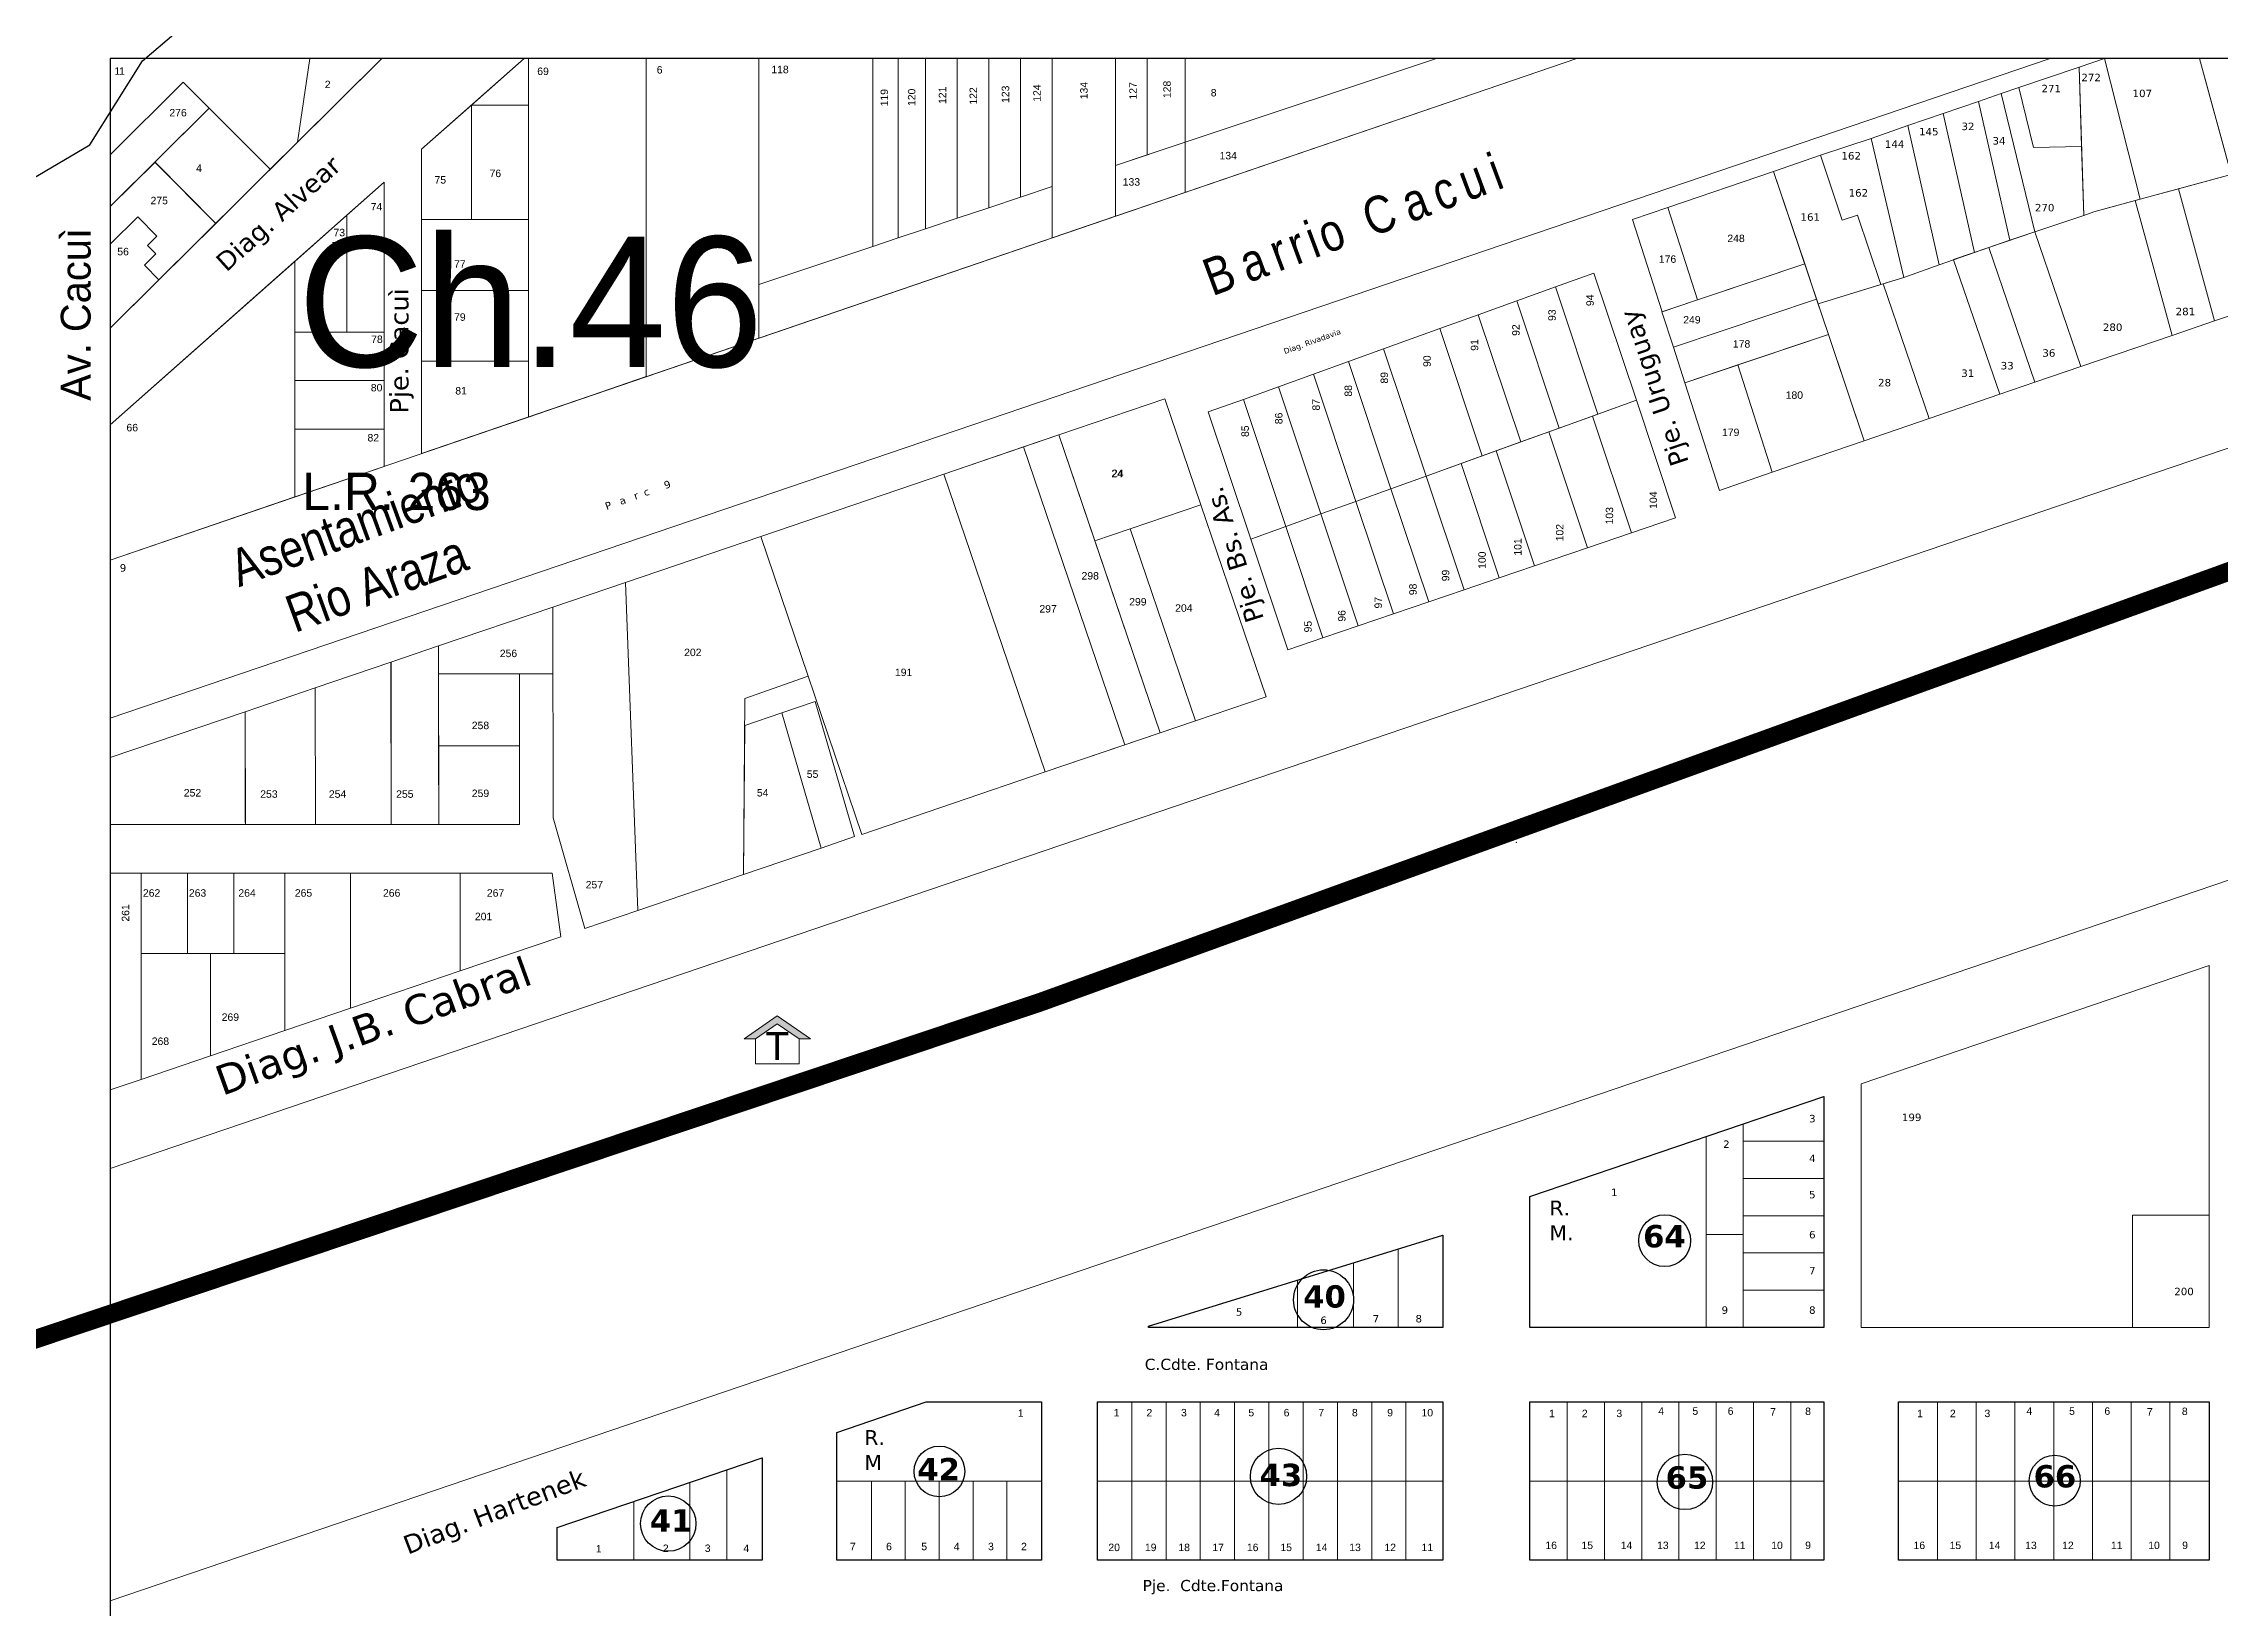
# Model space of a CAD drawing. Header units: millimetres. Extents: x 0 to 6558, y 60 to 10727.
# Drawn here: x 1182 to 1766, y 6979 to 7399 of the extents above; entities that cross this region are included whole.
import ezdxf
from ezdxf.enums import TextEntityAlignment as Align

# ---------------------------------------------------------------- set-up
doc = ezdxf.new("R2010")
doc.units = ezdxf.units.MM
doc.linetypes.add('ACAD_ISO04W100', pattern=[30, 24, -3, 0, -3])
for name, color, linetype, lineweight in [('0 FERROCARRIL', 5, 'Continuous', 18), ('0 LAGUNA', 140, 'Continuous', 30), ('0 NOMBRE DE BARRIOS', 251, 'Continuous', 35), ('0 N° CHACRAS', 253, 'Continuous', 35), ('0 N° DE PARCELA', 255, 'Continuous', 25), ('0 SIG - PARCELAS', 252, 'Continuous', 18), ('EQUIPAMIENTOS', 10, 'Continuous', 18), ('nombre de parcelas', 250, 'Continuous', 18)]:
    doc.layers.add(name, color=color, linetype=linetype, lineweight=lineweight)
for name, color, linetype in [('0 NOMBRE DE CALLES', 255, 'Continuous'), ('0 N° DE MANZANA', 255, 'Continuous'), ('0 Nº DE LOTE', 251, 'Continuous'), ('0 SIG - CHACRAS', 253, 'Continuous'), ('0 SIG - MANZANAS', 253, 'Continuous')]:
    doc.layers.add(name, color=color, linetype=linetype)
doc.styles.get("Standard").update_dxf_attribs({"font": 'arial.ttf'})
doc.styles.add('STYLE1', font='arial.ttf')

# ---------------------------------------------------------------- blocks, each defined once
blk = doc.blocks.new('TRANSPORTE')
at = {"linetype": 'Continuous'}
blk.add_hatch(color=256, dxfattribs=at).paths.add_polyline_path([(0, 32.6), (-35.7, 7.9), (-23.3, 7.9), (0, 24), (23.3, 7.9), (35.7, 7.9)])
for p, q in [((0, 32.6), (-35.7, 7.9)), ((0, 24), (-23.3, 7.9)), ((0, 32.6), (35.7, 7.9)), ((0, 24), (23.3, 7.9)), ((-35.7, 7.9), (-23.3, 7.9)), ((23.3, 7.9), (35.7, 7.9))]:
    blk.add_line(p, q, dxfattribs=at)
blk.add_lwpolyline([(23.3, 7.9), (23.3, -19), (-23.3, -19), (-23.3, 7.9)], dxfattribs=at)
at = {"linetype": 'Continuous', "style": 'STYLE1'}
blk.add_text('T', height=30, dxfattribs=at).set_placement((0, 0), align=Align.MIDDLE)

msp = doc.modelspace()

# ---------------------------------------------------------------- linework, layer by layer
at = {"layer": '0 FERROCARRIL', "color": 253, "linetype": 'ACAD_ISO04W100', "const_width": 5}
msp.add_lwpolyline([(109.624, 6684.639), (525.882, 6828.094), (942.14, 6971.549), (1174.005, 7049.313), (1449.871, 7141.835), (1869.827, 7294.051), (2014.038, 7345.499, -0.0608028), (2199.979, 7371.655), (2736.887, 7371.655, 0.0947228), (2818.9, 7395.432), (2901.999, 7425.105), (3179.979, 7514.739), (3199.979, 7521.095), (4019.364, 7784.447, -0.1059511), (4109.937, 7793.522), (4204, 7793.522)], format="xyb", dxfattribs=at)
at = {"layer": '0 LAGUNA'}
msp.add_lwpolyline([(1170.484, 7357.731), (1194.524, 7371.872), (1208.666, 7394.499), (1228.464, 7411.468), (1248.262, 7429.852), (1262.403, 7452.479), (1269.474, 7476.519), (1285.029, 7497.731), (1304.827, 7516.115), (1318.969, 7537.327), (1318.969, 7562.782), (1313.312, 7589.65), (1289.272, 7598.135), (1263.817, 7592.479), (1244.019, 7576.923), (1222.807, 7559.953), (1205.837, 7538.741), (1193.11, 7513.287), (1188.801, 7487.832), (1173.246, 7468.034)], dxfattribs=at)
at = {"layer": '0 N° DE MANZANA'}
for centre, radius in [((1617.228, 7077.743), 6.962), ((1525.653, 7061.859), 8.046), ((1422.54, 7015.784), 6.792), ((1513.569, 7014.468), 7.538), ((1622.674, 7012.974), 7.427), ((1721.927, 7013.293), 6.833), ((1349.751, 7001.775), 7.434)]:
    msp.add_circle(centre, radius, dxfattribs=at)
at = {"layer": '0 SIG - CHACRAS'}
msp.add_lwpolyline([(1199.979, 6415.105), (2179.979, 6415.105), (2179.979, 7395.105), (1199.979, 7395.105)], close=True, dxfattribs=at)
at = {"layer": '0 SIG - MANZANAS'}
for points in [[(1581.056, 7089.589), (1659.949, 7116.429), (1659.949, 7054.435), (1581.056, 7054.435), (1581.056, 7089.589)], [(1478.699, 7054.759), (1557.699, 7079.185), (1557.699, 7054.435), (1478.699, 7054.435), (1478.699, 7054.759)], [(1394.979, 7026.273), (1418.967, 7034.435), (1449.979, 7034.435), (1449.979, 6991.935), (1394.979, 6991.935), (1394.979, 7026.273)], [(1319.979, 7000.753), (1374.979, 7019.467), (1374.979, 6991.935), (1319.979, 6991.935), (1319.979, 7000.753)]]:
    msp.add_lwpolyline(points, dxfattribs=at)
for points in [[(1464.979, 7034.435), (1557.699, 7034.435), (1557.699, 6991.935), (1464.979, 6991.935)], [(1581.056, 7034.435), (1659.949, 7034.435), (1659.949, 6991.935), (1581.056, 6991.935)], [(1679.949, 7034.435), (1763.389, 7034.435), (1763.389, 6991.935), (1679.949, 6991.935)]]:
    msp.add_lwpolyline(points, close=True, dxfattribs=at)
at = {"layer": '0 SIG - PARCELAS'}
for p, q in [((1481.818, 7214.064), (1454.623, 7294.026)), ((1423.731, 7283.519), (1445.155, 7290.806)), ((1445.155, 7290.806), (1472.35, 7210.844)), ((1236.182, 7219.729), (1199.979, 7207.415)), ((1236.239, 7190.034), (1236.182, 7219.729)), ((1199.979, 7207.415), (1199.979, 7189.425)), ((1199.979, 7176.423), (1318.627, 7176.423)), ((1208.239, 7154.868), (1246.809, 7154.868))]:
    msp.add_line(p, q, dxfattribs=at)
for points in [[(1199.979, 7395.105), (1199.979, 7322.685), (1272.84, 7395.105), (1199.979, 7395.105)], [(1199.979, 7395.105), (1199.979, 7369.213), (1219.577, 7388.692), (1242.914, 7365.355), (1250.265, 7372.666), (1253.557, 7395.105), (1199.979, 7395.105)], [(1199.979, 7260.445), (1199.979, 7217.977), (1720.746, 7395.105), (1593.612, 7395.105), (1199.979, 7260.445)], [(1253.557, 7395.105), (1250.264, 7372.66), (1272.848, 7395.105), (1253.557, 7395.105)], [(1283.525, 7370.713), (1283.525, 7289.026), (1593.612, 7395.105), (1311.092, 7395.105), (1283.525, 7370.713)], [(1312.212, 7395.105), (1311.092, 7395.105), (1296.907, 7382.554), (1312.213, 7382.554), (1312.213, 7395.105)], [(1312.213, 7395.105), (1343.825, 7395.105), (1343.825, 7309.676), (1312.213, 7298.84), (1312.213, 7395.105)], [(1343.825, 7395.105), (1374.063, 7395.105), (1374.063, 7319.998), (1343.825, 7309.654), (1343.825, 7395.105)], [(1374.063, 7395.105), (1404.663, 7395.105), (1404.663, 7344.641), (1374.063, 7334.437), (1374.063, 7395.105)], [(1404.663, 7395.105), (1411.463, 7395.105), (1411.463, 7346.909), (1404.663, 7344.641), (1404.663, 7395.105)], [(1411.463, 7395.105), (1418.773, 7395.105), (1418.773, 7349.346), (1411.463, 7346.909), (1411.463, 7395.105)], [(1418.773, 7395.105), (1427.273, 7395.105), (1427.273, 7352.181), (1418.773, 7349.346)], [(1427.273, 7395.105), (1435.773, 7395.105), (1435.773, 7355.015), (1427.273, 7352.181), (1427.273, 7395.105)], [(1435.773, 7395.105), (1444.273, 7395.105), (1444.273, 7357.85), (1435.773, 7355.015), (1435.773, 7395.105)], [(1444.273, 7395.105), (1452.773, 7395.105), (1452.773, 7360.684), (1444.273, 7357.85), (1444.273, 7395.105)], [(1452.773, 7395.105), (1469.773, 7395.105), (1469.773, 7352.74), (1452.773, 7346.924), (1452.773, 7395.105)], [(1469.773, 7395.105), (1478.273, 7395.105), (1478.273, 7369.187), (1469.773, 7366.353), (1469.773, 7395.105)], [(1478.273, 7395.105), (1488.473, 7395.105), (1488.473, 7372.589), (1478.273, 7369.187), (1478.273, 7395.105)], [(1488.473, 7395.105), (1488.473, 7372.589), (1555.995, 7395.105), (1488.473, 7395.105)], [(1712.329, 7387.272), (1728.503, 7392.795), (1729.147, 7371.508), (1716.208, 7371.235), (1712.329, 7387.272)], [(1728.503, 7392.795), (1735.269, 7395.105), (1744.89, 7357.296), (1732.451, 7353.9), (1729.708, 7352.972), (1728.503, 7392.795)], [(1735.269, 7395.105), (1760.809, 7395.105), (1769.312, 7363.965), (1744.89, 7357.296), (1735.269, 7395.105)], [(1760.809, 7395.105), (1781.539, 7395.105), (1797.739, 7335.798), (1778.762, 7329.357), (1760.809, 7395.105)], [(1199.979, 7369.213), (1199.979, 7355.353), (1226.528, 7381.741), (1219.577, 7388.692), (1199.979, 7369.213)], [(1707.577, 7385.65), (1712.329, 7387.272), (1716.208, 7371.235), (1729.147, 7371.508), (1729.708, 7352.972), (1716.557, 7348.523), (1707.577, 7385.65)], [(1211.966, 7367.267), (1228.299, 7350.834), (1242.912, 7365.358), (1226.528, 7381.741), (1211.966, 7367.267)], [(1296.907, 7382.554), (1283.525, 7370.713), (1283.525, 7351.84), (1296.925, 7351.84), (1296.925, 7382.554), (1283.525, 7370.713)], [(1296.907, 7382.554), (1296.907, 7351.84), (1312.215, 7351.84), (1312.213, 7382.554), (1296.907, 7382.554)], [(1682.465, 7377.067), (1691.964, 7380.319), (1700.397, 7343.041), (1690.91, 7339.707), (1682.465, 7377.067)], [(1691.964, 7380.319), (1701.481, 7383.569), (1709.918, 7346.277), (1700.397, 7343.041), (1691.964, 7380.319)], [(1701.481, 7383.568), (1707.577, 7385.65), (1716.557, 7348.523), (1709.918, 7346.277), (1701.481, 7383.569)], [(1672.626, 7373.598), (1682.465, 7377.067), (1690.91, 7339.707), (1681.45, 7336.256), (1672.626, 7373.598)], [(1488.473, 7372.589), (1469.773, 7366.353), (1469.773, 7352.74), (1488.473, 7359.137), (1488.473, 7372.589), (1469.773, 7366.353)], [(1646.463, 7364.783), (1659.04, 7369.137), (1664.855, 7351.732), (1668.995, 7353.067), (1675.245, 7334.416), (1658.419, 7329.24), (1646.463, 7364.783)], [(1659.04, 7369.137), (1672.626, 7373.598), (1681.45, 7336.256), (1675.245, 7334.416), (1668.995, 7353.067), (1664.855, 7351.732), (1659.04, 7369.137)], [(1199.979, 7355.353), (1199.979, 7345.272), (1207.364, 7352.612), (1212.524, 7347.42), (1209.981, 7344.893), (1212.237, 7342.623), (1209.187, 7339.592), (1213.065, 7335.691), (1228.299, 7350.834), (1212.001, 7367.302), (1199.979, 7355.353)], [(1618.076, 7355.091), (1646.463, 7364.783), (1654.813, 7339.928), (1626.029, 7330.28), (1618.076, 7355.091)], [(1755.121, 7360.09), (1769.312, 7363.965), (1778.762, 7329.357), (1764.807, 7324.62), (1755.121, 7360.09)], [(1199.984, 7296.79), (1199.979, 7260.445), (1273.525, 7285.605), (1273.525, 7361.864), (1199.984, 7296.79), (1199.979, 7260.445)], [(1273.525, 7361.864), (1263.525, 7353.016), (1263.525, 7321.605), (1273.525, 7321.605), (1273.525, 7361.864)], [(1716.557, 7348.523), (1729.708, 7352.972), (1732.451, 7353.9), (1743.545, 7356.929), (1753.422, 7320.757), (1728.893, 7312.393), (1716.557, 7348.523)], [(1743.545, 7356.929), (1755.121, 7360.09), (1764.807, 7324.62), (1753.422, 7320.757), (1743.545, 7356.929)], [(1199.979, 7345.272), (1199.979, 7345.272), (1207.364, 7352.612), (1212.524, 7347.42), (1209.981, 7344.893), (1212.237, 7342.623), (1209.187, 7339.592), (1213.065, 7335.691), (1199.979, 7322.685), (1199.979, 7345.272)], [(1263.525, 7353.016), (1249.501, 7340.606), (1249.501, 7321.605), (1263.525, 7321.605), (1263.525, 7353.016)], [(1608.613, 7351.86), (1618.076, 7355.091), (1626.029, 7330.28), (1616.548, 7327.102), (1608.613, 7351.86)], [(1704.248, 7344.35), (1716.557, 7348.523), (1728.893, 7312.393), (1716.594, 7308.181), (1704.248, 7344.35)], [(1249.501, 7340.606), (1199.984, 7296.79), (1199.979, 7260.445), (1249.501, 7277.386), (1249.501, 7340.606)], [(1616.422, 7327.06), (1654.813, 7339.928), (1658.015, 7330.455), (1619.601, 7317.578), (1616.422, 7327.06)], [(1675.863, 7334.6), (1681.45, 7336.256), (1690.91, 7339.707), (1694.788, 7341.069), (1707.152, 7304.949), (1688.23, 7298.471), (1675.863, 7334.6)], [(1694.788, 7341.103), (1704.248, 7344.35), (1716.594, 7308.181), (1707.152, 7304.949), (1694.788, 7341.069)], [(1577.543, 7330.036), (1587.895, 7333.766), (1599.286, 7299.605), (1588.934, 7295.875), (1577.543, 7330.036)], [(1587.895, 7333.766), (1598.246, 7337.496), (1609.638, 7303.335), (1599.286, 7299.605), (1587.895, 7333.766)], [(1658.419, 7329.24), (1675.863, 7334.6), (1688.23, 7298.471), (1670.748, 7292.483), (1658.419, 7329.24)], [(1567.191, 7326.306), (1577.543, 7330.036), (1588.934, 7295.875), (1578.583, 7292.145), (1567.191, 7326.306)], [(1619.601, 7317.578), (1658.015, 7330.455), (1661.176, 7320.97), (1622.653, 7308.055), (1619.601, 7317.578)], [(1541.783, 7317.151), (1556.84, 7322.576), (1568.231, 7288.415), (1553.174, 7282.99), (1541.783, 7317.151)], [(1556.84, 7322.576), (1567.191, 7326.306), (1578.583, 7292.145), (1568.231, 7288.415), (1556.84, 7322.576)], [(1199.979, 7097.079), (1199.979, 6981.048), (1894.847, 7217.484), (1859.462, 7321.475), (1199.979, 7097.079)], [(1532.372, 7313.76), (1541.783, 7317.151), (1553.174, 7282.99), (1543.764, 7279.599), (1532.372, 7313.76)], [(1636.871, 7312.821), (1661.176, 7320.97), (1670.748, 7292.483), (1646.109, 7284.005), (1636.871, 7312.821)], [(1283.525, 7313.84), (1283.525, 7289.026), (1312.213, 7298.84), (1312.215, 7313.84), (1283.525, 7313.84)], [(1513.551, 7306.978), (1522.961, 7310.369), (1534.353, 7276.208), (1524.942, 7272.817), (1513.551, 7306.978)], [(1522.961, 7310.369), (1532.372, 7313.76), (1543.764, 7279.599), (1534.353, 7276.208), (1522.961, 7310.369)], [(1622.653, 7308.055), (1636.871, 7312.821), (1646.109, 7284.005), (1631.925, 7279.125), (1622.653, 7308.055)], [(1504.14, 7303.587), (1513.551, 7306.978), (1524.942, 7272.817), (1515.532, 7269.426), (1504.14, 7303.587)], [(1454.623, 7294.026), (1483.025, 7303.686), (1492.685, 7275.284), (1464.282, 7265.624), (1454.623, 7294.026)], [(1494.73, 7300.197), (1504.14, 7303.587), (1515.532, 7269.426), (1506.121, 7266.036), (1494.73, 7300.197)], [(1586.111, 7294.858), (1597.875, 7299.096), (1608.339, 7267.717), (1596.505, 7263.69), (1586.111, 7294.858)], [(1597.875, 7299.096), (1609.638, 7303.335), (1620.172, 7271.743), (1608.339, 7267.717), (1597.875, 7299.096), (1599.286, 7299.605)], [(1249.501, 7295.605), (1249.501, 7277.386), (1273.525, 7285.605), (1273.525, 7295.605), (1249.501, 7295.605)], [(1423.731, 7283.519), (1454.623, 7294.026), (1464.282, 7265.624), (1473.75, 7268.844), (1491.285, 7217.284), (1450.926, 7203.558), (1423.731, 7283.519)], [(1445.155, 7290.806), (1454.623, 7294.026), (1481.818, 7214.064), (1472.35, 7210.844), (1445.155, 7290.806), (1454.623, 7294.026)], [(1571.995, 7289.771), (1586.111, 7294.858), (1596.505, 7263.69), (1582.304, 7258.858), (1571.995, 7289.771)], [(1423.731, 7283.519), (1445.155, 7290.806), (1472.35, 7210.844), (1450.926, 7203.558), (1423.731, 7283.519)], [(1562.585, 7286.381), (1571.995, 7289.771), (1582.304, 7258.858), (1572.837, 7255.637), (1562.585, 7286.381)], [(1374.597, 7266.807), (1423.731, 7283.519), (1450.926, 7203.558), (1401.697, 7186.815), (1374.597, 7266.807)], [(1543.764, 7279.599), (1553.174, 7282.99), (1563.37, 7252.416), (1553.902, 7249.194), (1543.764, 7279.599)], [(1553.174, 7282.99), (1562.585, 7286.381), (1572.837, 7255.637), (1563.37, 7252.416), (1553.174, 7282.99)], [(1473.75, 7268.844), (1492.685, 7275.284), (1510.22, 7223.724), (1491.285, 7217.284), (1473.75, 7268.844)], [(1524.942, 7272.817), (1534.353, 7276.208), (1544.435, 7245.973), (1534.968, 7242.752), (1524.942, 7272.817)], [(1534.353, 7276.208), (1543.764, 7279.599), (1553.902, 7249.194), (1544.435, 7245.973), (1534.353, 7276.208)], [(1506.121, 7266.036), (1515.532, 7269.426), (1525.501, 7239.53), (1516.034, 7236.309), (1506.121, 7266.036)], [(1515.532, 7269.426), (1524.942, 7272.817), (1534.968, 7242.752), (1525.501, 7239.53), (1515.532, 7269.426)], [(1338.308, 7254.464), (1374.597, 7266.807), (1387.3, 7229.31), (1370.357, 7223.293), (1369.986, 7176.025), (1341.583, 7166.365), (1338.308, 7254.464)], [(1464.282, 7265.624), (1473.75, 7268.844), (1491.285, 7217.284), (1481.818, 7214.064), (1464.282, 7265.624)], [(1318.736, 7247.808), (1338.308, 7254.464), (1341.583, 7166.365), (1327.382, 7161.535), (1318.845, 7191.288), (1318.736, 7247.808)], [(1288.073, 7237.378), (1318.736, 7247.808), (1318.736, 7229.926), (1288.087, 7229.926), (1288.073, 7237.378)], [(1275.33, 7233.044), (1288.073, 7237.378), (1288.162, 7189.425), (1275.411, 7189.425), (1275.411, 7233.071)], [(1275.33, 7233.044), (1254.994, 7226.127), (1255.064, 7189.425), (1275.413, 7189.425), (1275.33, 7233.044)], [(1254.994, 7226.127), (1236.182, 7219.729), (1236.24, 7189.425), (1255.064, 7189.425), (1254.994, 7226.127)], [(1380.279, 7219.417), (1389.235, 7222.463), (1399.791, 7186.205), (1390.839, 7183.147), (1380.279, 7219.417)], [(1370.3, 7216.023), (1380.279, 7219.417), (1390.839, 7183.147), (1369.986, 7176.025), (1370.3, 7216.023)], [(1199.979, 7176.423), (1208.239, 7176.423), (1208.239, 7121.014), (1199.979, 7118.205), (1199.979, 7176.423)], [(1246.809, 7176.423), (1264.467, 7176.423), (1264.467, 7140.137), (1246.809, 7134.132), (1246.809, 7176.423)], [(1264.467, 7176.423), (1293.87, 7176.423), (1293.87, 7150.138), (1264.467, 7140.137), (1264.467, 7176.423)], [(1293.87, 7176.423), (1318.627, 7176.423), (1320.925, 7159.339), (1293.87, 7150.138), (1293.87, 7176.423)], [(1208.239, 7154.868), (1226.909, 7154.868), (1226.909, 7127.364), (1208.239, 7121.014), (1208.239, 7154.868)], [(1226.909, 7154.868), (1246.809, 7154.868), (1246.809, 7134.132), (1226.909, 7127.364), (1226.909, 7154.868)], [(1669.979, 7119.842), (1763.419, 7151.64), (1763.419, 7084.542), (1742.819, 7084.542), (1742.819, 7054.392), (1669.979, 7054.392), (1669.979, 7119.842)], [(1638.336, 7109.076), (1659.949, 7116.429), (1659.949, 7104.435), (1638.336, 7104.435), (1638.336, 7109.076)], [(1581.056, 7089.589), (1628.336, 7105.674), (1628.336, 7054.435), (1581.056, 7054.435), (1581.056, 7089.589)], [(1628.336, 7105.674), (1638.336, 7109.076), (1638.336, 7079.435), (1628.336, 7079.435), (1628.336, 7105.674)], [(1545.699, 7075.475), (1557.699, 7079.185), (1557.699, 7054.435), (1545.699, 7054.435), (1545.699, 7075.475)], [(1518.699, 7067.127), (1533.699, 7071.764), (1533.699, 7054.435), (1518.699, 7054.435), (1518.699, 7067.127)], [(1533.699, 7071.764), (1545.699, 7075.475), (1545.699, 7054.435), (1533.699, 7054.435), (1533.699, 7071.764)], [(1478.699, 7054.759), (1518.699, 7067.127), (1518.699, 7054.435), (1478.699, 7054.435), (1478.699, 7054.759)], [(1394.979, 7026.273), (1418.967, 7034.435), (1449.979, 7034.435), (1449.979, 7013.185), (1394.979, 7013.185), (1394.979, 7026.273)], [(1365.519, 7016.249), (1374.979, 7019.467), (1374.979, 6991.935), (1365.519, 6991.935), (1365.519, 7016.249)], [(1340.519, 7007.742), (1355.519, 7012.846), (1355.519, 6991.935), (1340.519, 6991.935), (1340.519, 7007.742)], [(1355.519, 7012.846), (1365.519, 7016.249), (1365.519, 6991.935), (1355.519, 6991.935), (1355.519, 7012.846)], [(1319.979, 7000.753), (1340.519, 7007.742), (1340.519, 6991.935), (1319.979, 6991.935), (1319.979, 7000.753)]]:
    msp.add_lwpolyline(points, dxfattribs=at)
for points in [[(1283.525, 7289.026), (1283.525, 7370.713), (1311.092, 7395.105), (1343.825, 7395.105), (1343.825, 7309.654), (1283.525, 7289.026)], [(1283.525, 7351.84), (1312.213, 7351.84), (1312.213, 7332.84), (1283.525, 7332.84)], [(1283.525, 7332.84), (1312.213, 7332.84), (1312.213, 7313.84), (1283.525, 7313.84)], [(1249.501, 7321.605), (1273.525, 7321.605), (1273.525, 7308.605), (1249.501, 7308.605)], [(1249.501, 7308.605), (1273.525, 7308.605), (1273.525, 7295.605), (1249.501, 7295.605)], [(1288.087, 7229.926), (1309.808, 7229.926), (1309.808, 7210.599), (1288.124, 7210.599)], [(1236.182, 7219.729), (1199.979, 7207.415), (1199.979, 7189.425), (1236.24, 7189.425)], [(1288.124, 7210.599), (1309.845, 7210.599), (1309.845, 7189.425), (1288.162, 7189.425)], [(1208.239, 7176.423), (1220.679, 7176.423), (1220.679, 7154.868), (1208.239, 7154.868)], [(1220.679, 7176.423), (1233.129, 7176.423), (1233.129, 7154.868), (1220.679, 7154.868)], [(1233.129, 7176.423), (1246.809, 7176.423), (1246.809, 7154.868), (1233.129, 7154.868)], [(1638.336, 7104.435), (1659.949, 7104.435), (1659.949, 7094.435), (1638.336, 7094.435)], [(1638.336, 7094.435), (1659.949, 7094.435), (1659.949, 7084.435), (1638.336, 7084.435)], [(1638.336, 7084.435), (1659.949, 7084.435), (1659.949, 7074.435), (1638.336, 7074.435)], [(1742.819, 7084.542), (1763.419, 7084.542), (1763.419, 7054.392), (1742.819, 7054.392)], [(1628.336, 7079.435), (1638.336, 7079.435), (1638.336, 7054.435), (1628.336, 7054.435)], [(1638.336, 7074.435), (1659.949, 7074.435), (1659.949, 7064.435), (1638.336, 7064.435)], [(1638.336, 7064.435), (1659.949, 7064.435), (1659.949, 7054.435), (1638.336, 7054.435)], [(1464.979, 7034.435), (1474.179, 7034.435), (1474.179, 7013.185), (1464.979, 7013.185)], [(1474.179, 7034.435), (1483.379, 7034.435), (1483.379, 7013.185), (1474.179, 7013.185)], [(1483.379, 7034.435), (1492.579, 7034.435), (1492.579, 7013.185), (1483.379, 7013.185)], [(1492.579, 7034.435), (1501.779, 7034.435), (1501.779, 7013.185), (1492.579, 7013.185)], [(1501.779, 7034.435), (1510.979, 7034.435), (1510.979, 7013.185), (1501.779, 7013.185)], [(1510.979, 7034.435), (1520.179, 7034.435), (1520.179, 7013.185), (1510.979, 7013.185)], [(1520.179, 7034.435), (1529.379, 7034.435), (1529.379, 7013.185), (1520.179, 7013.185)], [(1529.379, 7034.435), (1538.579, 7034.435), (1538.579, 7013.185), (1529.379, 7013.185)], [(1538.579, 7034.435), (1547.779, 7034.435), (1547.779, 7013.185), (1538.579, 7013.185)], [(1547.779, 7034.435), (1557.699, 7034.435), (1557.699, 7013.185), (1547.779, 7013.185)], [(1581.056, 7034.435), (1591.056, 7034.435), (1591.056, 7013.185), (1581.056, 7013.185)], [(1591.056, 7034.435), (1601.056, 7034.435), (1601.056, 7013.185), (1591.056, 7013.185)], [(1601.056, 7034.435), (1611.056, 7034.435), (1611.056, 7013.185), (1601.056, 7013.185)], [(1611.056, 7034.435), (1621.056, 7034.435), (1621.056, 7013.185), (1611.056, 7013.185)], [(1621.056, 7034.435), (1631.056, 7034.435), (1631.056, 7013.185), (1621.056, 7013.185)], [(1631.056, 7034.435), (1641.056, 7034.435), (1641.056, 7013.185), (1631.056, 7013.185)], [(1641.056, 7034.435), (1651.056, 7034.435), (1651.056, 7013.185), (1641.056, 7013.185)], [(1651.056, 7034.435), (1659.949, 7034.435), (1659.949, 7013.185), (1651.056, 7013.185)], [(1679.949, 7034.435), (1690.449, 7034.435), (1690.449, 7013.185), (1679.949, 7013.185)], [(1690.449, 7034.435), (1700.849, 7034.435), (1700.849, 7013.185), (1690.449, 7013.185)], [(1700.849, 7034.435), (1711.249, 7034.435), (1711.249, 7013.185), (1700.849, 7013.185)], [(1711.249, 7034.435), (1721.649, 7034.435), (1721.649, 7013.185), (1711.249, 7013.185)], [(1721.649, 7034.435), (1732.049, 7034.435), (1732.049, 7013.185), (1721.649, 7013.185)], [(1732.049, 7034.435), (1742.449, 7034.435), (1742.449, 7013.185), (1732.049, 7013.185)], [(1742.449, 7034.435), (1752.849, 7034.435), (1752.849, 7013.185), (1742.449, 7013.185)], [(1752.849, 7034.435), (1763.389, 7034.435), (1763.389, 7013.185), (1752.849, 7013.185)], [(1394.979, 7013.185), (1404.279, 7013.185), (1404.279, 6991.935), (1394.979, 6991.935)], [(1404.279, 7013.185), (1413.379, 7013.185), (1413.379, 6991.935), (1404.279, 6991.935)], [(1413.379, 7013.185), (1422.479, 7013.185), (1422.479, 6991.935), (1413.379, 6991.935)], [(1422.479, 7013.185), (1431.579, 7013.185), (1431.579, 6991.935), (1422.479, 6991.935)], [(1431.579, 7013.185), (1440.679, 7013.185), (1440.679, 6991.935), (1431.579, 6991.935)], [(1440.679, 7013.185), (1449.979, 7013.185), (1449.979, 6991.935), (1440.679, 6991.935)], [(1464.979, 7013.185), (1474.179, 7013.185), (1474.179, 6991.935), (1464.979, 6991.935)], [(1474.179, 7013.185), (1483.379, 7013.185), (1483.379, 6991.935), (1474.179, 6991.935)], [(1483.379, 7013.185), (1492.579, 7013.185), (1492.579, 6991.935), (1483.379, 6991.935)], [(1492.579, 7013.185), (1501.779, 7013.185), (1501.779, 6991.935), (1492.579, 6991.935)], [(1501.779, 7013.185), (1510.979, 7013.185), (1510.979, 6991.935), (1501.779, 6991.935)], [(1510.979, 7013.185), (1520.179, 7013.185), (1520.179, 6991.935), (1510.979, 6991.935)], [(1520.179, 7013.185), (1529.379, 7013.185), (1529.379, 6991.935), (1520.179, 6991.935)], [(1529.379, 7013.185), (1538.579, 7013.185), (1538.579, 6991.935), (1529.379, 6991.935)], [(1538.579, 7013.185), (1547.779, 7013.185), (1547.779, 6991.935), (1538.579, 6991.935)], [(1547.779, 7013.185), (1557.699, 7013.185), (1557.699, 6991.935), (1547.779, 6991.935)], [(1581.056, 7013.185), (1591.056, 7013.185), (1591.056, 6991.935), (1581.056, 6991.935)], [(1591.056, 7013.185), (1601.056, 7013.185), (1601.056, 6991.935), (1591.056, 6991.935)], [(1601.056, 7013.185), (1611.056, 7013.185), (1611.056, 6991.935), (1601.056, 6991.935)], [(1611.056, 7013.185), (1621.056, 7013.185), (1621.056, 6991.935), (1611.056, 6991.935)], [(1621.056, 7013.185), (1631.056, 7013.185), (1631.056, 6991.935), (1621.056, 6991.935)], [(1631.056, 7013.185), (1641.056, 7013.185), (1641.056, 6991.935), (1631.056, 6991.935)], [(1641.056, 7013.185), (1651.056, 7013.185), (1651.056, 6991.935), (1641.056, 6991.935)], [(1651.056, 7013.185), (1659.949, 7013.185), (1659.949, 6991.935), (1651.056, 6991.935)], [(1679.949, 7013.185), (1690.449, 7013.185), (1690.449, 6991.935), (1679.949, 6991.935)], [(1690.449, 7013.185), (1700.849, 7013.185), (1700.849, 6991.935), (1690.449, 6991.935)], [(1700.849, 7013.185), (1711.249, 7013.185), (1711.249, 6991.935), (1700.849, 6991.935)], [(1711.249, 7013.185), (1721.649, 7013.185), (1721.649, 6991.935), (1711.249, 6991.935)], [(1721.649, 7013.185), (1732.049, 7013.185), (1732.049, 6991.935), (1721.649, 6991.935)], [(1732.049, 7013.185), (1742.449, 7013.185), (1742.449, 6991.935), (1732.049, 6991.935)], [(1742.449, 7013.185), (1752.849, 7013.185), (1752.849, 6991.935), (1742.449, 6991.935)], [(1752.849, 7013.185), (1763.389, 7013.185), (1763.389, 6991.935), (1752.849, 6991.935)]]:
    msp.add_lwpolyline(points, close=True, dxfattribs=at)
for p in [(1577.453, 7184.624), (1577.453, 7184.624), (1259.797, 7078.087), (1259.797, 7078.087)]:
    msp.add_point(p, dxfattribs=at)

# ---------------------------------------------------------------- block references
at = {"layer": 'EQUIPAMIENTOS', "linetype": 'Continuous', "xscale": 0.25, "yscale": 0.25, "zscale": 0.25}
msp.add_blockref('TRANSPORTE', (1379.038, 7129.977), dxfattribs=at)

# ---------------------------------------------------------------- texts
at = {"layer": '0 NOMBRE DE BARRIOS', "linetype": 'Continuous', "lineweight": 25, "char_height": 10, "width": 338.88889, "attachment_point": 5}
for s, insert, rotation in [('\\pt20;{\\fSwis721 Cn BT|b0|i0|c0|p34;\\T1.35;Barrio Cacui}', (1533.936, 7350.673), 20.41543), ('\\pt20;{\\fSwis721 Cn BT|b0|i0|c0|p34;Asentamiento \\PRio Araza\\C7; }', (1268.614, 7261.938), 20.059377)]:
    msp.add_mtext(s, dxfattribs=dict(at, insert=insert, rotation=rotation))
at = {"layer": '0 NOMBRE DE CALLES', "width": 783.33333, "attachment_point": 4}
for s, insert, char_height, rotation in [('\\pt10;{\\fVerdana|b0|i0|c0|p34;^IDiag. Alvear}', (1222.526, 7332.23), 5, 42.006775), ('\\pt16;{\\fBankGothic Lt BT|b0|i0|c0|p34;^IAv. Cacuì}', (1190.762, 7287.209), 8, 90), ('\\pt10;{\\fVerdana|b0|i0|c0|p34;Pje. Cacuì}', (1278.246, 7299.763), 5, 90), ('\\pt10;{\\fVerdana|b0|i0|c0|p34;\\C7;^I\\C256;Pje. Uruguay}', (1625.228, 7276.688), 5, 108.531276), ('\\pt10;{\\fVerdana|b0|i0|c0|p34;^IPje. Bs. As.}', (1510.992, 7234.565), 5, 107.430197), ('\\pt10;{\\fVerdana|b0|i0|c0|p34;^IDiag. Hartenek}', (1269.876, 6991.499), 5, 21.049076)]:
    msp.add_mtext(s, dxfattribs=dict(at, insert=insert, char_height=char_height, rotation=rotation))
at = {"layer": '0 NOMBRE DE CALLES', "color": 4, "linetype": 'Continuous', "width": 783.33333, "attachment_point": 4, "rotation": 19.815057}
for s, insert, char_height in [('\\pt6;{\\fVerdana|b0|i0|c0|p34;^I\\H0.5x;\\C256;Diag. Rivadavia}', (1509.449, 7314.184), 3), ('\\pt16;{\\fVerdana|b0|i0|c0|p34;\\C256;^IDiag. J.B. Cabral}', (1214.009, 7113.832), 8)]:
    msp.add_mtext(s, dxfattribs=dict(at, insert=insert, char_height=char_height))
at = {"layer": '0 NOMBRE DE CALLES', "color": 4, "linetype": 'Continuous', "char_height": 3, "width": 783.33333, "attachment_point": 4}
for s, insert in [('\\pt9.9999;{\\fVerdana|b0|i0|c0|p34;\\C256;C.Cdte. Fontana}', (1477.672, 7044.507)), ('\\pt9.9999;{\\fVerdana|b0|i0|c0|p34;\\C256;Pje.  Cdte.Fontana}', (1477.105, 6984.725))]:
    msp.add_mtext(s, dxfattribs=dict(at, insert=insert))
at = {"layer": '0 N° CHACRAS', "linetype": 'Continuous', "insert": (1250.34, 7329.54), "char_height": 35, "width": 338.88889, "attachment_point": 4}
msp.add_mtext('{\\fBankGothic Lt BT|b0|i0|c0|p34;Ch.46}', dxfattribs=at)
at = {"layer": '0 N° DE MANZANA', "char_height": 6, "width": 338.88889, "attachment_point": 4}
for s, insert in [('\\pt12;{\\fVerdana|b1|i0|c0|p34;64}', (1611.436, 7078.885)), ('{\\fVerdana|b1|i0|c0|p34;40}', (1520.205, 7062.718)), ('{\\fVerdana|b1|i0|c0|p34;42}', (1416.615, 7016.392)), ('{\\fVerdana|b1|i0|c0|p34;43}', (1508.464, 7014.79)), ('\\pt12;{\\fVerdana|b1|i0|c0|p34;65}', (1617.471, 7014.116)), ('\\pt12;{\\fVerdana|b1|i0|c0|p34;66}', (1716.241, 7014.435)), ('{\\fVerdana|b1|i0|c0|p34;41}', (1344.809, 7002.625))]:
    msp.add_mtext(s, dxfattribs=dict(at, insert=insert))
at = {"layer": '0 N° DE PARCELA', "style": 'STYLE1'}
for s, p in [('69', (1314.594, 7390.656)), ('6', (1346.665, 7391.048)), ('118', (1377.434, 7391.135)), ('8', (1495.391, 7384.902)), ('134', (1497.745, 7368.017)), ('75', (1287.022, 7361.507)), ('76', (1301.799, 7363.246)), ('133', (1471.747, 7360.96)), ('77', (1292.271, 7338.928)), ('79', (1292.271, 7324.674))]:
    msp.add_text(s, height=2, dxfattribs=at).set_placement(p)
for s, p in [('119', (1408.756, 7382.239)), ('120', (1416.095, 7382.332)), ('121', (1424.376, 7382.869)), ('122', (1432.639, 7382.712)), ('123', (1441.28, 7383.151)), ('124', (1449.733, 7383.475)), ('134', (1462.333, 7384.14)), ('127', (1475.518, 7384.08)), ('128', (1484.641, 7384.454)), ('94', (1598.191, 7328.627)), ('92', (1578.295, 7320.628)), ('93', (1587.985, 7324.628)), ('91', (1567.185, 7316.629)), ('89', (1542.963, 7307.824)), ('90', (1554.437, 7312.279)), ('88', (1533.296, 7304.323)), ('86', (1514.636, 7296.916)), ('87', (1524.654, 7300.581)), ('85', (1505.612, 7293.479)), ('104', (1615.167, 7274.187)), ('102', (1590.055, 7265.469)), ('103', (1603.398, 7270.009)), ('101', (1578.799, 7261.619)), ('99', (1559.415, 7254.75)), ('100', (1569.211, 7258.081)), ('98', (1550.661, 7251.004)), ('96', (1531.56, 7243.913)), ('97', (1541.34, 7247.453)), ('95', (1522.473, 7241.024))]:
    msp.add_text(s, height=2, rotation=90, dxfattribs=at).set_placement(p)
at = {"layer": '0 N° DE PARCELA', "char_height": 2, "attachment_point": 4, "style": 'STYLE1'}
for s, insert in [('1', (1201.107, 7391.722)), ('2', (1257.563, 7388.126)), ('\\pt6;{\\fVerdana|b0|i0|c0|p34;271}', (1718.376, 7387.016)), ('\\pt6;{\\fVerdana|b0|i0|c0|p34;272}', (1729.082, 7389.997)), ('\\pt6;{\\fVerdana|b0|i0|c0|p34;107}', (1742.824, 7385.7)), ('276', (1215.849, 7380.529)), ('\\pt6;{\\fVerdana|b0|i0|c0|p34;145}', (1685.507, 7375.453)), ('\\pt4;{\\fVerdana|b0|i0|c0|p34;32}', (1696.907, 7376.844)), ('\\pt6;{\\fVerdana|b0|i0|c0|p34;162}', (1664.684, 7368.954)), ('\\pt6;{\\fVerdana|b0|i0|c0|p34;144}', (1676.324, 7372.097)), ('\\pt4;{\\fVerdana|b0|i0|c0|p34;34}', (1705.216, 7372.974)), ('4', (1223.005, 7365.647)), ('275', (1210.801, 7356.947)), ('74', (1269.879, 7355.286)), ('\\pt6;{\\fVerdana|b0|i0|c0|p34;161}', (1653.7, 7352.507)), ('\\pt6;{\\fVerdana|b0|i0|c0|p34;270}', (1716.6, 7355.027)), ('73', (1259.897, 7348.351)), ('{\\fArial|b0|i0|c238|p34;24}8', (1634.056, 7346.789)), ('56', (1201.873, 7343.247)), ('176', (1615.668, 7341.223)), ('\\pt4;{\\fVerdana|b0|i0|c0|p34;281}', (1754.394, 7327.149)), ('249', (1622.207, 7324.943)), ('\\pt4;{\\fVerdana|b0|i0|c0|p34;280}', (1734.855, 7322.927)), ('78', (1270.021, 7319.698)), ('178', (1635.535, 7318.456)), ('\\pt4;{\\fVerdana|b0|i0|c0|p34;36}', (1718.611, 7316.01)), ('\\pt4;{\\fVerdana|b0|i0|c0|p34;31}', (1696.832, 7310.583)), ('\\pt4;{\\fVerdana|b0|i0|c0|p34;33}', (1707.421, 7312.609)), ('80', (1269.926, 7306.71)), ('81', (1292.602, 7305.876)), ('180', (1649.707, 7304.713)), ('\\pt4;{\\fVerdana|b0|i0|c0|p34;28}', (1674.511, 7308.05)), ('66', (1204.332, 7295.994)), ('82', (1269.034, 7293.262)), ('179', (1632.618, 7294.718)), ('24', (1468.703, 7283.681)), ('298', (1460.695, 7256.204)), ('297', (1449.387, 7247.351)), ('299', (1473.489, 7249.234)), ('204', (1485.829, 7247.558)), ('{\\fArial|b0|i0|c238|p34;2}56', (1304.538, 7235.372)), ('202', (1354.023, 7235.645)), ('191', (1410.612, 7230.282)), ('{\\fArial|b0|i0|c238|p34;2}58', (1297.023, 7216.038)), ('55', (1386.948, 7202.967)), ('{\\fArial|b0|i0|c238|p34;2}52', (1219.726, 7197.958)), ('{\\fArial|b0|i0|c238|p34;2}53', (1240.244, 7197.615)), ('{\\fArial|b0|i0|c238|p34;2}54', (1258.665, 7197.615)), ('{\\fArial|b0|i0|c238|p34;2}55', (1276.722, 7197.615)), ('{\\fArial|b0|i0|c238|p34;2}59', (1297.023, 7197.816)), ('54', (1373.55, 7197.964)), ('{\\fArial|b0|i0|c238|p34;2}6{\\fArial|b0|i0|c238|p34;2}', (1208.747, 7171.062)), ('{\\fArial|b0|i0|c238|p34;2}63', (1221.083, 7171.062)), ('{\\fArial|b0|i0|c238|p34;2}64', (1234.374, 7171.062)), ('{\\fArial|b0|i0|c238|p34;2}65', (1249.524, 7171.062)), ('{\\fArial|b0|i0|c238|p34;2}66', (1273.192, 7171.062)), ('{\\fArial|b0|i0|c238|p34;2}67', (1301.07, 7171.062)), ('{\\fArial|b0|i0|c238|p34;25}7', (1327.603, 7173.292)), ('{\\fArial|b0|i0|c238|p34;2}69', (1229.896, 7137.734)), ('{\\fArial|b0|i0|c238|p34;2}68', (1211.118, 7131.265)), ('\\pt6.6666;{\\fVerdana|b0|i0|c0|p34;3}', (1655.983, 7110.476)), ('\\pt10;{\\fVerdana|b0|i0|c0|p34;199}', (1680.909, 7110.83)), ('\\pt6.6666;{\\fVerdana|b0|i0|c0|p34;2}', (1632.929, 7103.641)), ('\\pt6.6666;{\\fVerdana|b0|i0|c0|p34;4}', (1655.983, 7099.824)), ('\\pt6.6666;{\\fVerdana|b0|i0|c0|p34;1}', (1602.805, 7090.706)), ('\\pt6.6666;{\\fVerdana|b0|i0|c0|p34;5}', (1655.983, 7090.088)), ('\\pt6.6666;{\\fVerdana|b0|i0|c0|p34;6}', (1655.983, 7079.322)), ('\\pt6.6666;{\\fVerdana|b0|i0|c0|p34;7}', (1655.983, 7069.7)), ('\\pt10;{\\fVerdana|b0|i0|c0|p34;200}', (1754.018, 7064.081)), ('\\pt10;{\\fVerdana|b0|i0|c0|p34;5}', (1502.115, 7058.58)), ('\\pt6.6666;{\\fVerdana|b0|i0|c0|p34;9}', (1632.5, 7059.076)), ('\\pt6.6666;{\\fVerdana|b0|i0|c0|p34;8}', (1655.983, 7059.076)), ('\\pt10;{\\fVerdana|b0|i0|c0|p34;6}', (1524.79, 7056.346)), ('\\pt10;{\\fVerdana|b0|i0|c0|p34;7}', (1538.842, 7056.772)), ('\\pt10;{\\fVerdana|b0|i0|c0|p34;8}', (1550.339, 7056.772)), ('1', (1443.611, 7031.466)), ('1', (1469.325, 7031.557)), ('2', (1478.138, 7031.557)), ('3', (1487.406, 7031.557)), ('4', (1496.31, 7031.557)), ('5', (1505.48, 7031.557)), ('6', (1514.954, 7031.557)), ('7', (1524.27, 7031.557)), ('8', (1533.287, 7031.557)), ('9', (1542.749, 7031.557)), ('10', (1551.956, 7031.557)), ('1', (1586.179, 7031.355)), ('2', (1594.992, 7031.355)), ('3', (1604.26, 7031.355)), ('4', (1615.501, 7031.978)), ('5', (1624.672, 7031.978)), ('6', (1634.145, 7031.978)), ('7', (1645.552, 7031.793)), ('8', (1654.939, 7031.916)), ('1', (1684.992, 7031.355)), ('2', (1693.806, 7031.355)), ('3', (1703.074, 7031.355)), ('4', (1714.315, 7031.978)), ('5', (1725.791, 7031.978)), ('6', (1735.264, 7031.978)), ('7', (1746.671, 7031.793)), ('8', (1756.058, 7031.916)), ('1', (1330.332, 6995.039)), ('2', (1348.306, 6995.154)), ('3', (1359.564, 6995.154)), ('4', (1369.939, 6995.154)), ('7', (1398.529, 6995.623)), ('6', (1408.232, 6995.623)), ('5', (1417.681, 6995.623)), ('4', (1426.4, 6995.623)), ('3', (1435.593, 6995.623)), ('2', (1444.467, 6995.623)), ('20', (1467.9, 6995.384)), ('19', (1477.704, 6995.384)), ('18', (1486.691, 6995.384)), ('17', (1495.804, 6995.384)), ('16', (1505.088, 6995.384)), ('15', (1514.075, 6995.384)), ('14', (1523.583, 6995.384)), ('13', (1532.57, 6995.384)), ('12', (1542.003, 6995.384)), ('11', (1551.956, 6995.384)), ('16', (1585.211, 6995.934)), ('15', (1594.889, 6995.934)), ('14', (1605.427, 6995.934)), ('13', (1615.178, 6995.934)), ('12', (1625.096, 6995.934)), ('11', (1635.81, 6995.934)), ('10', (1645.834, 6995.934)), ('9', (1654.939, 6995.934)), ('16', (1684.025, 6995.934)), ('15', (1693.703, 6995.934)), ('14', (1704.241, 6995.934)), ('13', (1713.992, 6995.934)), ('12', (1723.91, 6995.934)), ('11', (1737.007, 6995.934)), ('10', (1747.031, 6995.934)), ('9', (1756.136, 6995.934))]:
    msp.add_mtext(s, dxfattribs=dict(at, insert=insert))
at = {"layer": '0 N° DE PARCELA', "color": 7, "char_height": 2, "attachment_point": 4, "style": 'STYLE1'}
for s, insert in [('1', (1202.373, 7391.722)), ('\\pt6;{\\fVerdana|b0|i0|c0|p34;162}', (1666.595, 7359)), ('\\pt6;{\\fVerdana|b0|i0|c0|p34;161}', (1653.7, 7352.507)), ('{\\fArial|b0|i0|c238|p34;24}8', (1634.056, 7346.789)), ('{\\C7;176}', (1615.668, 7341.223)), ('249', (1622.207, 7324.943)), ('\\pt4;{\\fVerdana|b0|i0|c0|p34;36}', (1718.611, 7316.01)), ('\\pt4;{\\fVerdana|b0|i0|c0|p34;33}', (1707.421, 7312.609)), ('{\\C7;24}', (1468.85, 7283.731)), ('\\pt16;{\\fVerdana|b0|i0|c0|p34;\\T2.45;9}', (1202.54, 7258.326)), ('{\\C7;201}', (1297.866, 7164.752))]:
    msp.add_mtext(s, dxfattribs=dict(at, insert=insert))
at = {"layer": '0 N° DE PARCELA', "char_height": 2, "attachment_point": 4, "style": 'STYLE1'}
for s, insert, rotation in [('\\pt16;{\\fVerdana|b0|i0|c0|p34;\\T2.45;Parc 9}', (1332.896, 7274.768), 19.689697), ('{\\fArial|b0|i0|c238|p34;2}61', (1204.089, 7163.376), 90)]:
    msp.add_mtext(s, dxfattribs=dict(at, insert=insert, rotation=rotation))
at = {"layer": '0 N° DE PARCELA', "char_height": 4, "attachment_point": 4}
for s, insert in [('\\pt15;{\\fVerdana|b0|i0|c0|p34;R.\\PM.}', (1586.291, 7083.168)), ('\\pt15;{\\fVerdana|b0|i0|c0|p34;R.\\PM}', (1402.373, 7021.548))]:
    msp.add_mtext(s, dxfattribs=dict(at, insert=insert))
at = {"layer": '0 Nº DE LOTE', "insert": (1251.557, 7283.871), "char_height": 10, "width": 118.3044, "attachment_point": 1}
msp.add_mtext('{\\fBankGothic Lt BT|b0|i0|c0|p34;L.R. 263}', dxfattribs=at)
at = {"layer": 'nombre de parcelas', "color": 7, "char_height": 2, "attachment_point": 4, "style": 'STYLE1'}
for s, insert in [('{\\C7;73}', (1259.457, 7344.787)), ('{\\C7;74}', (1269.631, 7344.917))]:
    msp.add_mtext(s, dxfattribs=dict(at, insert=insert))

doc.saveas('drawing.dxf')
